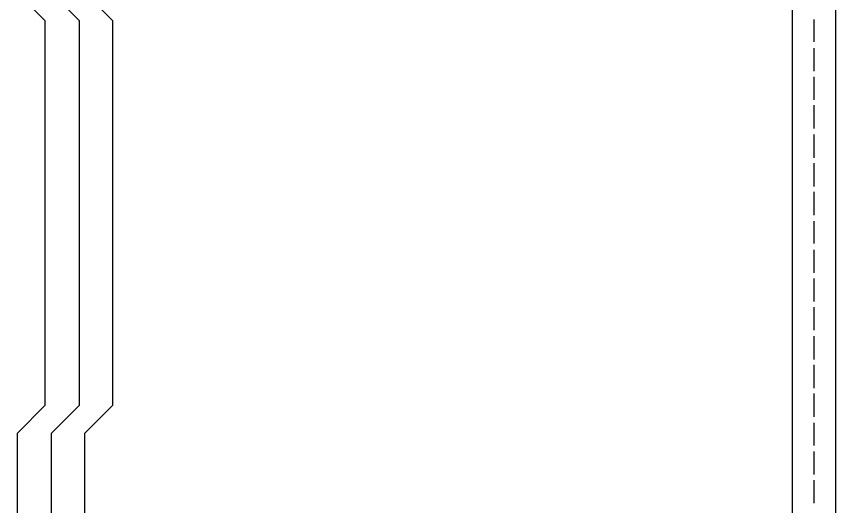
# Model space of a CAD drawing. Header units: millimetres. Extents: x 1427 to 15417, y 3138 to 22257.
# Drawn here: x 6902 to 11167, y 17188 to 19740 of the extents above; entities that cross this region are included whole.
import ezdxf

# ---------------------------------------------------------------- set-up
doc = ezdxf.new("R2010")
doc.units = ezdxf.units.MM
doc.layers.add('PDF_0', color=7, linetype='Continuous')

msp = doc.modelspace()

# ---------------------------------------------------------------- linework, layer by layer
at = {"layer": 'PDF_0', "lineweight": 25}
for points in [[(11167.3, 20979.6), (11167.3, 4698.7), (2938.1, 4698.7), (2938.1, 20979.6)], [(10940.3, 20749), (10940.3, 16914.7), (3168.7, 16914.7), (3168.7, 20749)]]:
    msp.add_lwpolyline(points, close=True, dxfattribs=at)
for points in [[(6907.3, 4815.8), (6907.3, 6004), (7052.7, 6145.9), (7052.7, 7713.7), (6907.3, 7859.1), (6907.3, 8713.9), (6907.3, 9568.8), (7052.7, 9714.2), (7052.7, 11714.7), (6907.3, 11860.2), (6907.3, 12715), (6907.3, 13569.8), (7052.7, 13715.3), (7052.7, 15715.8), (6907.3, 15861.2), (6907.3, 16716.1), (6907.3, 17570.9), (7052.7, 17716.3), (7052.7, 19716.9), (6907.3, 19862.3), (6907.3, 20717.1)], [(7084.6, 4815.8), (7084.6, 6004), (7230.1, 6145.9), (7230.1, 7713.7), (7084.6, 7859.1), (7084.6, 8713.9), (7084.6, 9568.8), (7230.1, 9714.2), (7230.1, 11714.7), (7084.6, 11860.2), (7084.6, 12715), (7084.6, 13569.8), (7230.1, 13715.3), (7230.1, 15715.8), (7084.6, 15861.2), (7084.6, 16716.1), (7084.6, 17570.9), (7230.1, 17716.3), (7230.1, 19716.9), (7084.6, 19862.3), (7084.6, 20717.1)], [(7258.4, 4815.8), (7258.4, 6004), (7403.9, 6145.9), (7403.9, 7713.7), (7258.4, 7859.1), (7258.4, 8713.9), (7258.4, 9568.8), (7403.9, 9714.2), (7403.9, 11714.7), (7258.4, 11860.2), (7258.4, 12715), (7258.4, 13569.8), (7403.9, 13715.3), (7403.9, 15715.8), (7258.4, 15861.2), (7258.4, 16716.1), (7258.4, 17570.9), (7403.9, 17716.3), (7403.9, 19716.9), (7258.4, 19862.3), (7258.4, 20717.1)], [(11053.8, 19724), (11053.8, 19606.9)], [(11053.8, 19575), (11053.8, 19454.4)], [(11053.8, 19426), (11053.8, 19305.4)], [(11053.8, 19277), (11053.8, 19156.4)], [(11053.8, 19124.5), (11053.8, 19003.9)], [(11053.8, 18975.5), (11053.8, 18854.9)], [(11053.8, 18826.6), (11053.8, 18706)], [(11053.8, 18674), (11053.8, 18557)], [(11053.8, 18525.1), (11053.8, 18404.5)], [(11053.8, 18376.1), (11053.8, 18255.5)], [(11053.8, 18227.1), (11053.8, 18106.5)], [(11053.8, 18074.6), (11053.8, 17954)], [(11053.8, 17925.6), (11053.8, 17805)], [(11053.8, 17776.6), (11053.8, 17656)], [(11053.8, 17624.1), (11053.8, 17507.1)], [(11053.8, 17475.1), (11053.8, 17354.5)], [(11053.8, 17326.2), (11053.8, 17205.6)]]:
    msp.add_lwpolyline(points, dxfattribs=at)

doc.saveas('drawing.dxf')
